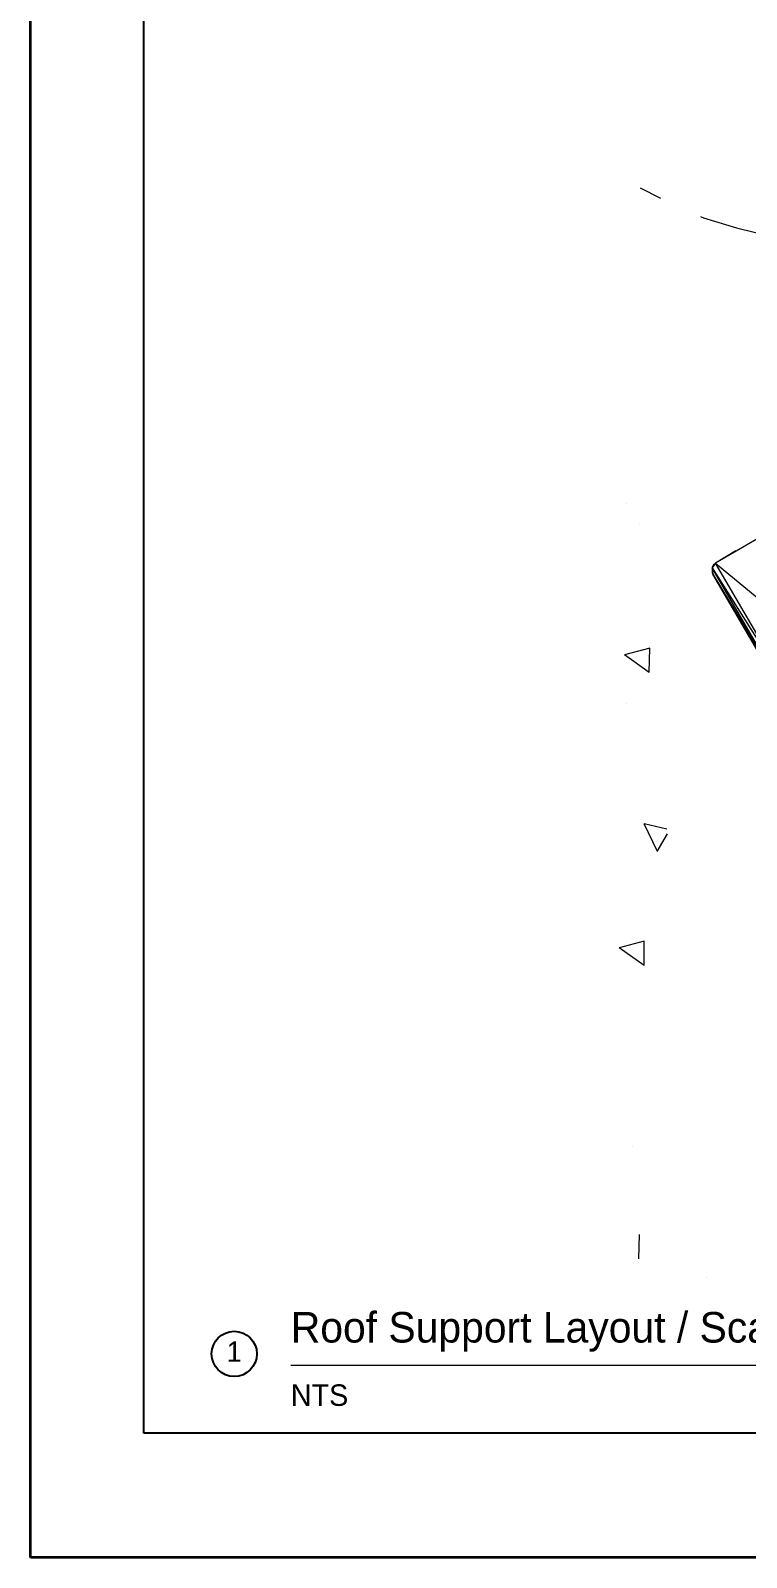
# Paper-space layout '01 Roof Support Layout' of a CAD drawing. Header units: millimetres. Extents: x 5 to 415, y 5 to 292.
# Drawn here: x 5 to 68.3, y 5 to 140 of the extents above; entities that cross this region are included whole.
import ezdxf
from ezdxf.enums import TextEntityAlignment as Align

# ---------------------------------------------------------------- set-up
doc = ezdxf.new("R2010")
doc.units = ezdxf.units.MM
for name, color, linetype in [('EXISTING', 7, 'Continuous'), ('FRAME', 7, 'Continuous'), ('PROPOSED', 7, 'Continuous'), ('TEXT', 7, 'Continuous')]:
    doc.layers.add(name, color=color, linetype=linetype)

# ---------------------------------------------------------------- blocks, each defined once
blk = doc.blocks.new('SHEET_01')
at = {"layer": 'EXISTING', "color": 254, "linetype": 'Continuous', "lineweight": 13}
for p, q in [((58.88, 126.08), (60.68, 125.18)), ((64.22, 123.56), (64.46, 123.44)), ((64.46, 123.44), (67.4, 122.54)), ((67.4, 122.54), (70.4, 121.82)), ((57.68, 98.18), (57.68, 98.18)), ((58.82, 96.44), (58.82, 96.44)), ((70.1, 95.54), (65.54, 92.9)), ((65.54, 92.9), (65.24, 92.48)), ((72.14, 80.6), (65.24, 92.48)), ((65.24, 92.48), (65.3, 91.94)), ((65.24, 92.48), (72.68, 80.66)), ((71.72, 80.9), (65.3, 91.94)), ((65.3, 91.94), (72.14, 80.6)), ((65.3, 91.94), (71.72, 80.9)), ((72.68, 80.66), (65.54, 92.9)), ((65.54, 92.9), (77.18, 83.3)), ((59.72, 85.4), (57.5, 84.8)), ((59.66, 83.24), (59.72, 85.4)), ((59.66, 83.24), (57.5, 84.8)), ((57.68, 80.48), (57.68, 80.48)), ((60.38, 67.46), (59.24, 69.86)), ((61.22, 69.38), (59.24, 69.86)), ((60.38, 67.4), (61.28, 68.96)), ((59.24, 59.48), (57.02, 58.88)), ((59.24, 57.32), (59.24, 59.48)), ((59.24, 57.32), (57.02, 58.88)), ((58.22, 41.36), (58.22, 41.36)), ((58.76, 31.4), (58.82, 33.56)), ((64.7, 29.72), (64.7, 29.72))]:
    blk.add_line(p, q, dxfattribs=at)
at = {"layer": 'FRAME', "color": 7, "linetype": 'Continuous', "lineweight": 35}
for p, q in [((5, 5), (5, 292)), ((415, 5), (5, 5))]:
    blk.add_line(p, q, dxfattribs=at)
at = {"layer": 'FRAME', "color": 7, "linetype": 'Continuous', "lineweight": 25}
for p, q in [((15, 16), (15, 277)), ((335, 16), (15, 16))]:
    blk.add_line(p, q, dxfattribs=at)
at = {"layer": 'FRAME', "color": 7, "linetype": 'Continuous', "lineweight": 15}
blk.add_line((28, 22), (327, 22), dxfattribs=at)
at = {"layer": 'FRAME'}
blk.add_circle((23, 23), 2, dxfattribs=at)
at = {"layer": 'PROPOSED', "color": 250, "linetype": 'Continuous', "lineweight": 13}
for p, q in [((67.34, 93.98), (65.54, 92.9)), ((65.3, 92.66), (65.24, 92.54)), ((65.24, 92.54), (65.24, 92.42)), ((65.24, 92.42), (65.24, 92.3)), ((65.24, 92.3), (65.24, 92.18)), ((65.24, 92.18), (65.24, 92.06)), ((65.24, 92.06), (65.3, 91.94)), ((65.36, 92.78), (65.3, 92.66)), ((65.3, 91.94), (66.56, 89.84)), ((65.48, 92.84), (65.36, 92.78)), ((65.54, 92.9), (65.48, 92.84)), ((67.1, 88.88), (68.24, 86.9))]:
    blk.add_line(p, q, dxfattribs=at)
at = {"layer": 'TEXT'}
for s, height, p in [('Roof Support Layout / Scan Location', 2.7, (28, 24)), ('NTS', 1.9, (28, 18.4))]:
    blk.add_text(s, height=height, dxfattribs=at).set_placement(p)
blk.add_text('1', height=1.8, dxfattribs=at).set_placement((23, 22.3), align=Align.CENTER)

psp = doc.layouts.new('01 Roof Support Layout')

# ---------------------------------------------------------------- block references
psp.add_blockref('SHEET_01', (0, 0))

doc.saveas('drawing.dxf')
